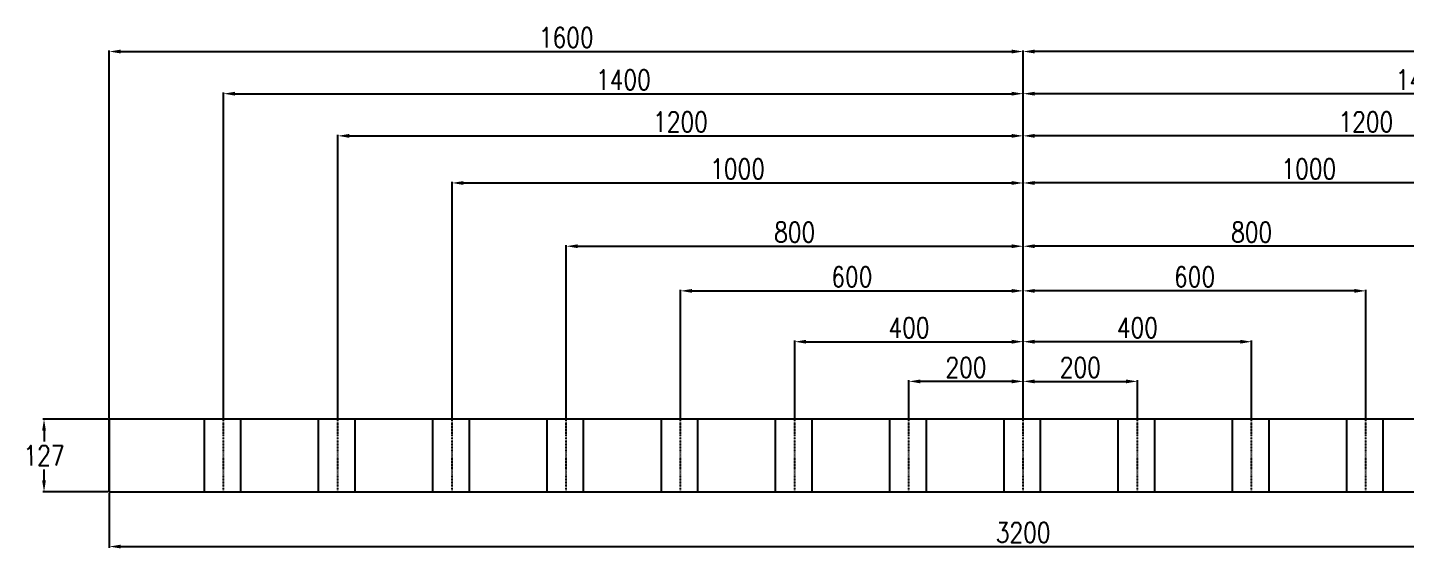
# Model space of a CAD drawing. Header units: millimetres. Extents: x 1541 to 289025, y -12015 to 47026.
# Drawn here: x 2113 to 4525, y 9396 to 10308 of the extents above; entities that cross this region are included whole.
import ezdxf

# ---------------------------------------------------------------- set-up
doc = ezdxf.new("R2010")
doc.units = ezdxf.units.MM
doc.header["$LTSCALE"] = 0.1
doc.linetypes.add('DASHDOT', pattern=[25.4, 12.7, -6.35, 0, -6.35])
for name, color, linetype in [('COTAS', 8, 'Continuous'), ('EJE PERNOS', 1, 'DASHDOT'), ('PERNOS', 3, 'Continuous'), ('PLATINA', 5, 'Continuous')]:
    doc.layers.add(name, color=color, linetype=linetype)
doc.styles.add('CNI_COTAS', font='romans.shx', dxfattribs={"width": 0.8})
doc.dimstyles.new('1.2', dxfattribs={"dimscale": 0, "dimtxt": 35, "dimasz": 20, "dimexe": 2, "dimexo": 2, "dimgap": 7, "dimtad": 1, "dimdec": 0, "dimzin": 4, "dimdsep": 46, "dimtxsty": 'CNI_COTAS', "dimcen": 0, "dimclrd": 256, "dimclrt": 3, "dimadec": 0, "dimazin": 0, "dimtfac": 1, "dimtdec": 0, "dimtmove": 2, "dimatfit": 0, "dimfxl": 0.05, "dimtolj": 1, "dimtzin": 0, "dimarcsym": 1})

# ---------------------------------------------------------------- blocks, each defined once
blk = doc.blocks.new('*D1872')
at = {"layer": 'COTAS', "color": 0, "lineweight": -2, "transparency": 16777216}
for p, q in [((2254.1, 9622.4), (2139.8, 9622.4)), ((2254.1, 9495.4), (2139.8, 9495.4))]:
    blk.add_line(p, q, dxfattribs=at)
at = {"layer": 'COTAS', "lineweight": -2, "transparency": 16777216}
for p, q in [((2141.8, 9602.4), (2141.8, 9583.4)), ((2141.8, 9515.4), (2141.8, 9534.4))]:
    blk.add_line(p, q, dxfattribs=at)
at = {"layer": 'COTAS', "transparency": 16777216}
for points in [[(2138.5, 9602.4), (2145.1, 9602.4), (2141.8, 9622.4)], [(2138.5, 9515.4), (2145.1, 9515.4), (2141.8, 9495.4)]]:
    blk.add_solid(points, dxfattribs=at)
at = {"layer": 'Defpoints', "color": 0, "transparency": 16777216}
for p in [(2141.8, 9622.4), (2256.1, 9622.4), (2256.1, 9495.4)]:
    blk.add_point(p, dxfattribs=at)
at = {"layer": 'COTAS', "color": 3, "transparency": 16777216, "insert": (2141.8, 9558.9), "char_height": 35, "attachment_point": 5, "rotation": 0.2, "style": 'CNI_COTAS'}
blk.add_mtext('\\A1;127', dxfattribs=at)
blk = doc.blocks.new('*D1873')
at = {"layer": 'COTAS', "color": 0, "lineweight": -2, "transparency": 16777216}
for p, q in [((2256.1, 9493.4), (2256.1, 9397.4)), ((5456.1, 9493.4), (5456.1, 9397.4))]:
    blk.add_line(p, q, dxfattribs=at)
at = {"layer": 'COTAS', "lineweight": -2, "transparency": 16777216}
blk.add_line((2276.1, 9399.4), (5436.1, 9399.4), dxfattribs=at)
at = {"layer": 'COTAS', "transparency": 16777216}
for points in [[(2276.1, 9402.8), (2276.1, 9396.1), (2256.1, 9399.4)], [(5436.1, 9402.8), (5436.1, 9396.1), (5456.1, 9399.4)]]:
    blk.add_solid(points, dxfattribs=at)
at = {"layer": 'Defpoints', "color": 0, "transparency": 16777216}
for p in [(2256.1, 9495.4), (5456.1, 9495.4), (5456.1, 9399.4)]:
    blk.add_point(p, dxfattribs=at)
at = {"layer": 'COTAS', "color": 3, "transparency": 16777216, "insert": (3856.1, 9423.9), "char_height": 35, "attachment_point": 5, "style": 'CNI_COTAS'}
blk.add_mtext('\\A1;3200', dxfattribs=at)
blk = doc.blocks.new('*D1862')
at = {"layer": 'COTAS', "color": 0, "lineweight": -2, "transparency": 16777216}
for p, q in [((3856.1, 9624.4), (3856.1, 9690.7)), ((4056.1, 9624.4), (4056.1, 9690.7))]:
    blk.add_line(p, q, dxfattribs=at)
at = {"layer": 'COTAS', "lineweight": -2, "transparency": 16777216}
blk.add_line((3876.1, 9688.7), (4036.1, 9688.7), dxfattribs=at)
at = {"layer": 'COTAS', "transparency": 16777216}
for points in [[(3876.1, 9692), (3876.1, 9685.3), (3856.1, 9688.7)], [(4036.1, 9692), (4036.1, 9685.3), (4056.1, 9688.7)]]:
    blk.add_solid(points, dxfattribs=at)
at = {"layer": 'Defpoints', "color": 0, "transparency": 16777216}
for p in [(4056.1, 9688.7), (3856.1, 9622.4), (4056.1, 9622.4)]:
    blk.add_point(p, dxfattribs=at)
at = {"layer": 'COTAS', "color": 3, "transparency": 16777216, "insert": (3956.1, 9713.2), "char_height": 35, "attachment_point": 5, "style": 'CNI_COTAS'}
blk.add_mtext('\\A1;200', dxfattribs=at)
blk = doc.blocks.new('*D1863')
at = {"layer": 'COTAS', "color": 0, "lineweight": -2, "transparency": 16777216}
for p, q in [((3856.1, 9624.4), (3856.1, 9760.2)), ((4256.1, 9624.4), (4256.1, 9760.2))]:
    blk.add_line(p, q, dxfattribs=at)
at = {"layer": 'COTAS', "lineweight": -2, "transparency": 16777216}
blk.add_line((4236.1, 9758.2), (3876.1, 9758.2), dxfattribs=at)
at = {"layer": 'COTAS', "transparency": 16777216}
for points in [[(3876.1, 9761.5), (3876.1, 9754.8), (3856.1, 9758.2)], [(4236.1, 9761.5), (4236.1, 9754.8), (4256.1, 9758.2)]]:
    blk.add_solid(points, dxfattribs=at)
at = {"layer": 'Defpoints', "color": 0, "transparency": 16777216}
for p in [(3856.1, 9758.2), (3856.1, 9622.4), (4256.1, 9622.4)]:
    blk.add_point(p, dxfattribs=at)
at = {"layer": 'COTAS', "color": 3, "transparency": 16777216, "insert": (4056.1, 9782.7), "char_height": 35, "attachment_point": 5, "style": 'CNI_COTAS'}
blk.add_mtext('\\A1;400', dxfattribs=at)
blk = doc.blocks.new('*D1864')
at = {"layer": 'COTAS', "color": 0, "lineweight": -2, "transparency": 16777216}
for p, q in [((3856.1, 9624.4), (3856.1, 9849.2)), ((4456.1, 9624.4), (4456.1, 9849.2))]:
    blk.add_line(p, q, dxfattribs=at)
at = {"layer": 'COTAS', "lineweight": -2, "transparency": 16777216}
blk.add_line((4436.1, 9847.2), (3876.1, 9847.2), dxfattribs=at)
at = {"layer": 'COTAS', "transparency": 16777216}
for points in [[(3876.1, 9850.5), (3876.1, 9843.9), (3856.1, 9847.2)], [(4436.1, 9850.5), (4436.1, 9843.9), (4456.1, 9847.2)]]:
    blk.add_solid(points, dxfattribs=at)
at = {"layer": 'Defpoints', "color": 0, "transparency": 16777216}
for p in [(3856.1, 9847.2), (3856.1, 9622.4), (4456.1, 9622.4)]:
    blk.add_point(p, dxfattribs=at)
at = {"layer": 'COTAS', "color": 3, "transparency": 16777216, "insert": (4156.1, 9871.7), "char_height": 35, "attachment_point": 5, "style": 'CNI_COTAS'}
blk.add_mtext('\\A1;600', dxfattribs=at)
blk = doc.blocks.new('*D1865')
at = {"layer": 'COTAS', "color": 0, "lineweight": -2, "transparency": 16777216}
for p, q in [((3856.1, 9624.4), (3856.1, 9927.4)), ((4656.1, 9624.4), (4656.1, 9927.4))]:
    blk.add_line(p, q, dxfattribs=at)
at = {"layer": 'COTAS', "lineweight": -2, "transparency": 16777216}
blk.add_line((4636.1, 9925.4), (3876.1, 9925.4), dxfattribs=at)
at = {"layer": 'COTAS', "transparency": 16777216}
for points in [[(3876.1, 9928.7), (3876.1, 9922.1), (3856.1, 9925.4)], [(4636.1, 9928.7), (4636.1, 9922.1), (4656.1, 9925.4)]]:
    blk.add_solid(points, dxfattribs=at)
at = {"layer": 'Defpoints', "color": 0, "transparency": 16777216}
for p in [(3856.1, 9925.4), (3856.1, 9622.4), (4656.1, 9622.4)]:
    blk.add_point(p, dxfattribs=at)
at = {"layer": 'COTAS', "color": 3, "transparency": 16777216, "insert": (4256.1, 9949.9), "char_height": 35, "attachment_point": 5, "style": 'CNI_COTAS'}
blk.add_mtext('\\A1;800', dxfattribs=at)
blk = doc.blocks.new('*D1866')
at = {"layer": 'COTAS', "color": 0, "lineweight": -2, "transparency": 16777216}
for p, q in [((3856.1, 9624.4), (3856.1, 10038.2)), ((4856.1, 9624.4), (4856.1, 10038.2))]:
    blk.add_line(p, q, dxfattribs=at)
at = {"layer": 'COTAS', "lineweight": -2, "transparency": 16777216}
blk.add_line((4836.1, 10036.2), (3876.1, 10036.2), dxfattribs=at)
at = {"layer": 'COTAS', "transparency": 16777216}
for points in [[(3876.1, 10039.5), (3876.1, 10032.8), (3856.1, 10036.2)], [(4836.1, 10039.5), (4836.1, 10032.8), (4856.1, 10036.2)]]:
    blk.add_solid(points, dxfattribs=at)
at = {"layer": 'Defpoints', "color": 0, "transparency": 16777216}
for p in [(3856.1, 10036.2), (3856.1, 9622.4), (4856.1, 9622.4)]:
    blk.add_point(p, dxfattribs=at)
at = {"layer": 'COTAS', "color": 3, "transparency": 16777216, "insert": (4356.1, 10060.7), "char_height": 35, "attachment_point": 5, "style": 'CNI_COTAS'}
blk.add_mtext('\\A1;1000', dxfattribs=at)
blk = doc.blocks.new('*D1867')
at = {"layer": 'COTAS', "color": 0, "lineweight": -2, "transparency": 16777216}
for p, q in [((3856.1, 9624.4), (3856.1, 10120.7)), ((5056.1, 9624.4), (5056.1, 10120.7))]:
    blk.add_line(p, q, dxfattribs=at)
at = {"layer": 'COTAS', "lineweight": -2, "transparency": 16777216}
blk.add_line((5036.1, 10118.7), (3876.1, 10118.7), dxfattribs=at)
at = {"layer": 'COTAS', "transparency": 16777216}
for points in [[(3876.1, 10122), (3876.1, 10115.3), (3856.1, 10118.7)], [(5036.1, 10122), (5036.1, 10115.3), (5056.1, 10118.7)]]:
    blk.add_solid(points, dxfattribs=at)
at = {"layer": 'Defpoints', "color": 0, "transparency": 16777216}
for p in [(3856.1, 10118.7), (3856.1, 9622.4), (5056.1, 9622.4)]:
    blk.add_point(p, dxfattribs=at)
at = {"layer": 'COTAS', "color": 3, "transparency": 16777216, "insert": (4456.1, 10143.2), "char_height": 35, "attachment_point": 5, "style": 'CNI_COTAS'}
blk.add_mtext('\\A1;1200', dxfattribs=at)
blk = doc.blocks.new('*D1868')
at = {"layer": 'COTAS', "color": 0, "lineweight": -2, "transparency": 16777216}
for p, q in [((3856.1, 9624.4), (3856.1, 10194.5)), ((5256.1, 9624.4), (5256.1, 10194.5))]:
    blk.add_line(p, q, dxfattribs=at)
at = {"layer": 'COTAS', "lineweight": -2, "transparency": 16777216}
blk.add_line((5236.1, 10192.5), (3876.1, 10192.5), dxfattribs=at)
at = {"layer": 'COTAS', "transparency": 16777216}
for points in [[(3876.1, 10195.9), (3876.1, 10189.2), (3856.1, 10192.5)], [(5236.1, 10195.9), (5236.1, 10189.2), (5256.1, 10192.5)]]:
    blk.add_solid(points, dxfattribs=at)
at = {"layer": 'Defpoints', "color": 0, "transparency": 16777216}
for p in [(3856.1, 10192.5), (3856.1, 9622.4), (5256.1, 9622.4)]:
    blk.add_point(p, dxfattribs=at)
at = {"layer": 'COTAS', "color": 3, "transparency": 16777216, "insert": (4556.1, 10217), "char_height": 35, "attachment_point": 5, "style": 'CNI_COTAS'}
blk.add_mtext('\\A1;1400', dxfattribs=at)
blk = doc.blocks.new('*D1869')
at = {"layer": 'COTAS', "color": 0, "lineweight": -2, "transparency": 16777216}
for p, q in [((3856.1, 9624.4), (3856.1, 10268.4)), ((5456.1, 9624.4), (5456.1, 10268.4))]:
    blk.add_line(p, q, dxfattribs=at)
at = {"layer": 'COTAS', "lineweight": -2, "transparency": 16777216}
blk.add_line((5436.1, 10266.4), (3876.1, 10266.4), dxfattribs=at)
at = {"layer": 'COTAS', "transparency": 16777216}
for points in [[(3876.1, 10269.7), (3876.1, 10263), (3856.1, 10266.4)], [(5436.1, 10269.7), (5436.1, 10263), (5456.1, 10266.4)]]:
    blk.add_solid(points, dxfattribs=at)
at = {"layer": 'Defpoints', "color": 0, "transparency": 16777216}
for p in [(3856.1, 10266.4), (3856.1, 9622.4), (5456.1, 9622.4)]:
    blk.add_point(p, dxfattribs=at)
at = {"layer": 'COTAS', "color": 3, "transparency": 16777216, "insert": (4656.1, 10290.9), "char_height": 35, "attachment_point": 5, "style": 'CNI_COTAS'}
blk.add_mtext('\\A1;1600', dxfattribs=at)
blk = doc.blocks.new('*D1450')
at = {"layer": 'COTAS', "color": 0, "lineweight": -2, "transparency": 16777216}
for p, q in [((3656.1, 9624.4), (3656.1, 9690.7)), ((3856.1, 9624.4), (3856.1, 9690.7))]:
    blk.add_line(p, q, dxfattribs=at)
at = {"layer": 'COTAS', "lineweight": -2, "transparency": 16777216}
blk.add_line((3836.1, 9688.7), (3676.1, 9688.7), dxfattribs=at)
at = {"layer": 'COTAS', "transparency": 16777216}
for points in [[(3676.1, 9692), (3676.1, 9685.3), (3656.1, 9688.7)], [(3836.1, 9692), (3836.1, 9685.3), (3856.1, 9688.7)]]:
    blk.add_solid(points, dxfattribs=at)
at = {"layer": 'Defpoints', "color": 0, "transparency": 16777216}
for p in [(3656.1, 9688.7), (3656.1, 9622.4), (3856.1, 9622.4)]:
    blk.add_point(p, dxfattribs=at)
at = {"layer": 'COTAS', "color": 3, "transparency": 16777216, "insert": (3756.1, 9713.2), "char_height": 35, "attachment_point": 5, "style": 'CNI_COTAS'}
blk.add_mtext('\\A1;200', dxfattribs=at)
blk = doc.blocks.new('*D1451')
at = {"layer": 'COTAS', "color": 0, "lineweight": -2, "transparency": 16777216}
for p, q in [((3456.1, 9624.4), (3456.1, 9760.2)), ((3856.1, 9624.4), (3856.1, 9760.2))]:
    blk.add_line(p, q, dxfattribs=at)
at = {"layer": 'COTAS', "lineweight": -2, "transparency": 16777216}
blk.add_line((3476.1, 9758.2), (3836.1, 9758.2), dxfattribs=at)
at = {"layer": 'COTAS', "transparency": 16777216}
for points in [[(3476.1, 9761.5), (3476.1, 9754.8), (3456.1, 9758.2)], [(3836.1, 9761.5), (3836.1, 9754.8), (3856.1, 9758.2)]]:
    blk.add_solid(points, dxfattribs=at)
at = {"layer": 'Defpoints', "color": 0, "transparency": 16777216}
for p in [(3856.1, 9758.2), (3456.1, 9622.4), (3856.1, 9622.4)]:
    blk.add_point(p, dxfattribs=at)
at = {"layer": 'COTAS', "color": 3, "transparency": 16777216, "insert": (3656.1, 9782.7), "char_height": 35, "attachment_point": 5, "style": 'CNI_COTAS'}
blk.add_mtext('\\A1;400', dxfattribs=at)
blk = doc.blocks.new('*D1452')
at = {"layer": 'COTAS', "color": 0, "lineweight": -2, "transparency": 16777216}
for p, q in [((3256.1, 9624.4), (3256.1, 9849.2)), ((3856.1, 9624.4), (3856.1, 9849.2))]:
    blk.add_line(p, q, dxfattribs=at)
at = {"layer": 'COTAS', "lineweight": -2, "transparency": 16777216}
blk.add_line((3276.1, 9847.2), (3836.1, 9847.2), dxfattribs=at)
at = {"layer": 'COTAS', "transparency": 16777216}
for points in [[(3276.1, 9850.5), (3276.1, 9843.9), (3256.1, 9847.2)], [(3836.1, 9850.5), (3836.1, 9843.9), (3856.1, 9847.2)]]:
    blk.add_solid(points, dxfattribs=at)
at = {"layer": 'Defpoints', "color": 0, "transparency": 16777216}
for p in [(3856.1, 9847.2), (3256.1, 9622.4), (3856.1, 9622.4)]:
    blk.add_point(p, dxfattribs=at)
at = {"layer": 'COTAS', "color": 3, "transparency": 16777216, "insert": (3556.1, 9871.7), "char_height": 35, "attachment_point": 5, "style": 'CNI_COTAS'}
blk.add_mtext('\\A1;600', dxfattribs=at)
blk = doc.blocks.new('*D1453')
at = {"layer": 'COTAS', "color": 0, "lineweight": -2, "transparency": 16777216}
for p, q in [((3056.1, 9624.4), (3056.1, 9927.4)), ((3856.1, 9624.4), (3856.1, 9927.4))]:
    blk.add_line(p, q, dxfattribs=at)
at = {"layer": 'COTAS', "lineweight": -2, "transparency": 16777216}
blk.add_line((3076.1, 9925.4), (3836.1, 9925.4), dxfattribs=at)
at = {"layer": 'COTAS', "transparency": 16777216}
for points in [[(3076.1, 9928.7), (3076.1, 9922.1), (3056.1, 9925.4)], [(3836.1, 9928.7), (3836.1, 9922.1), (3856.1, 9925.4)]]:
    blk.add_solid(points, dxfattribs=at)
at = {"layer": 'Defpoints', "color": 0, "transparency": 16777216}
for p in [(3856.1, 9925.4), (3056.1, 9622.4), (3856.1, 9622.4)]:
    blk.add_point(p, dxfattribs=at)
at = {"layer": 'COTAS', "color": 3, "transparency": 16777216, "insert": (3456.1, 9949.9), "char_height": 35, "attachment_point": 5, "style": 'CNI_COTAS'}
blk.add_mtext('\\A1;800', dxfattribs=at)
blk = doc.blocks.new('*D1454')
at = {"layer": 'COTAS', "color": 0, "lineweight": -2, "transparency": 16777216}
for p, q in [((2856.1, 9624.4), (2856.1, 10038.2)), ((3856.1, 9624.4), (3856.1, 10038.2))]:
    blk.add_line(p, q, dxfattribs=at)
at = {"layer": 'COTAS', "lineweight": -2, "transparency": 16777216}
blk.add_line((2876.1, 10036.2), (3836.1, 10036.2), dxfattribs=at)
at = {"layer": 'COTAS', "transparency": 16777216}
for points in [[(2876.1, 10039.5), (2876.1, 10032.8), (2856.1, 10036.2)], [(3836.1, 10039.5), (3836.1, 10032.8), (3856.1, 10036.2)]]:
    blk.add_solid(points, dxfattribs=at)
at = {"layer": 'Defpoints', "color": 0, "transparency": 16777216}
for p in [(3856.1, 10036.2), (2856.1, 9622.4), (3856.1, 9622.4)]:
    blk.add_point(p, dxfattribs=at)
at = {"layer": 'COTAS', "color": 3, "transparency": 16777216, "insert": (3356.1, 10060.7), "char_height": 35, "attachment_point": 5, "style": 'CNI_COTAS'}
blk.add_mtext('\\A1;1000', dxfattribs=at)
blk = doc.blocks.new('*D1455')
at = {"layer": 'COTAS', "color": 0, "lineweight": -2, "transparency": 16777216}
for p, q in [((2656.1, 9624.4), (2656.1, 10120.7)), ((3856.1, 9624.4), (3856.1, 10120.7))]:
    blk.add_line(p, q, dxfattribs=at)
at = {"layer": 'COTAS', "lineweight": -2, "transparency": 16777216}
blk.add_line((2676.1, 10118.7), (3836.1, 10118.7), dxfattribs=at)
at = {"layer": 'COTAS', "transparency": 16777216}
for points in [[(2676.1, 10122), (2676.1, 10115.3), (2656.1, 10118.7)], [(3836.1, 10122), (3836.1, 10115.3), (3856.1, 10118.7)]]:
    blk.add_solid(points, dxfattribs=at)
at = {"layer": 'Defpoints', "color": 0, "transparency": 16777216}
for p in [(3856.1, 10118.7), (2656.1, 9622.4), (3856.1, 9622.4)]:
    blk.add_point(p, dxfattribs=at)
at = {"layer": 'COTAS', "color": 3, "transparency": 16777216, "insert": (3256.1, 10143.2), "char_height": 35, "attachment_point": 5, "style": 'CNI_COTAS'}
blk.add_mtext('\\A1;1200', dxfattribs=at)
blk = doc.blocks.new('*D1456')
at = {"layer": 'COTAS', "color": 0, "lineweight": -2, "transparency": 16777216}
for p, q in [((2456.1, 9624.4), (2456.1, 10194.5)), ((3856.1, 9624.4), (3856.1, 10194.5))]:
    blk.add_line(p, q, dxfattribs=at)
at = {"layer": 'COTAS', "lineweight": -2, "transparency": 16777216}
blk.add_line((2476.1, 10192.5), (3836.1, 10192.5), dxfattribs=at)
at = {"layer": 'COTAS', "transparency": 16777216}
for points in [[(2476.1, 10195.9), (2476.1, 10189.2), (2456.1, 10192.5)], [(3836.1, 10195.9), (3836.1, 10189.2), (3856.1, 10192.5)]]:
    blk.add_solid(points, dxfattribs=at)
at = {"layer": 'Defpoints', "color": 0, "transparency": 16777216}
for p in [(3856.1, 10192.5), (2456.1, 9622.4), (3856.1, 9622.4)]:
    blk.add_point(p, dxfattribs=at)
at = {"layer": 'COTAS', "color": 3, "transparency": 16777216, "insert": (3156.1, 10217), "char_height": 35, "attachment_point": 5, "style": 'CNI_COTAS'}
blk.add_mtext('\\A1;1400', dxfattribs=at)
blk = doc.blocks.new('*D1457')
at = {"layer": 'COTAS', "color": 0, "lineweight": -2, "transparency": 16777216}
for p, q in [((2256.1, 9624.4), (2256.1, 10268.4)), ((3856.1, 9624.4), (3856.1, 10268.4))]:
    blk.add_line(p, q, dxfattribs=at)
at = {"layer": 'COTAS', "lineweight": -2, "transparency": 16777216}
blk.add_line((2276.1, 10266.4), (3836.1, 10266.4), dxfattribs=at)
at = {"layer": 'COTAS', "transparency": 16777216}
for points in [[(2276.1, 10269.7), (2276.1, 10263), (2256.1, 10266.4)], [(3836.1, 10269.7), (3836.1, 10263), (3856.1, 10266.4)]]:
    blk.add_solid(points, dxfattribs=at)
at = {"layer": 'Defpoints', "color": 0, "transparency": 16777216}
for p in [(3856.1, 10266.4), (2256.1, 9622.4), (3856.1, 9622.4)]:
    blk.add_point(p, dxfattribs=at)
at = {"layer": 'COTAS', "color": 3, "transparency": 16777216, "insert": (3056.1, 10290.9), "char_height": 35, "attachment_point": 5, "style": 'CNI_COTAS'}
blk.add_mtext('\\A1;1600', dxfattribs=at)
blk = doc.blocks.new('A$C7c6421ae')
at = {"layer": 'EJE PERNOS'}
for p, q in [((2456.1, 9495.4), (2456.1, 9622.4)), ((2656.1, 9495.4), (2656.1, 9622.4)), ((2856.1, 9495.4), (2856.1, 9622.4)), ((3056.1, 9495.4), (3056.1, 9622.4)), ((3256.1, 9495.4), (3256.1, 9622.4)), ((3456.1, 9495.4), (3456.1, 9622.4)), ((3656.1, 9495.4), (3656.1, 9622.4)), ((4056.1, 9495.4), (4056.1, 9622.4)), ((4256.1, 9495.4), (4256.1, 9622.4)), ((4456.1, 9495.4), (4456.1, 9622.4))]:
    blk.add_line(p, q, dxfattribs=at)
at = {"layer": 'EJE PERNOS', "color": 4}
blk.add_line((3856.1, 9495.4), (3856.1, 9622.4), dxfattribs=at)
at = {"layer": 'PERNOS', "ltscale": 3}
for p, q in [((2256.1, 9495.4), (2256.1, 9622.4)), ((2422.6, 9495.4), (2422.6, 9622.4)), ((2486.6, 9495.4), (2486.6, 9622.4)), ((2622.6, 9495.4), (2622.6, 9622.4)), ((2686.6, 9495.4), (2686.6, 9622.4)), ((2822.6, 9495.4), (2822.6, 9622.4)), ((2886.6, 9495.4), (2886.6, 9622.4)), ((3022.6, 9495.4), (3022.6, 9622.4)), ((3086.6, 9495.4), (3086.6, 9622.4)), ((3222.6, 9495.4), (3222.6, 9622.4)), ((3286.6, 9495.4), (3286.6, 9622.4)), ((3422.6, 9495.4), (3422.6, 9622.4)), ((3486.6, 9495.4), (3486.6, 9622.4)), ((3622.6, 9495.4), (3622.6, 9622.4)), ((3686.6, 9495.4), (3686.6, 9622.4)), ((3822.6, 9495.4), (3822.6, 9622.4)), ((3886.6, 9495.4), (3886.6, 9622.4)), ((4022.6, 9495.4), (4022.6, 9622.4)), ((4086.6, 9495.4), (4086.6, 9622.4)), ((4222.6, 9495.4), (4222.6, 9622.4)), ((4286.6, 9495.4), (4286.6, 9622.4)), ((4422.6, 9495.4), (4422.6, 9622.4)), ((4486.6, 9495.4), (4486.6, 9622.4))]:
    blk.add_line(p, q, dxfattribs=at)
at = {"layer": 'PLATINA', "linetype": 'Continuous'}
blk.add_lwpolyline([(2256.1, 9495.4), (5456.1, 9495.4), (5456.1, 9622.4), (2256.1, 9622.4)], close=True, dxfattribs=at)
at = {"layer": 'COTAS'}
for base, p1, p2, picture, middle in [((3856.1, 10266.4), (2256.1, 9622.4), (3856.1, 9622.4), '*D1457', (3056.1, 10290.9)), ((3856.1, 10192.5), (2456.1, 9622.4), (3856.1, 9622.4), '*D1456', (3156.1, 10217)), ((3856.1, 10118.7), (2656.1, 9622.4), (3856.1, 9622.4), '*D1455', (3256.1, 10143.2)), ((3856.1, 10036.2), (2856.1, 9622.4), (3856.1, 9622.4), '*D1454', (3356.1, 10060.7)), ((3856.1, 9925.4), (3056.1, 9622.4), (3856.1, 9622.4), '*D1453', (3456.1, 9949.9)), ((3856.1, 9847.2), (3256.1, 9622.4), (3856.1, 9622.4), '*D1452', (3556.1, 9871.7)), ((3856.1, 9758.2), (3456.1, 9622.4), (3856.1, 9622.4), '*D1451', (3656.1, 9782.7)), ((3656.1, 9688.7), (3856.1, 9622.4), (3656.1, 9622.4), '*D1450', (3756.1, 9713.2))]:
    dim = blk.add_linear_dim(base=base, p1=p1, p2=p2, angle=180, dimstyle='1.2', override={"dimscale": 1}, dxfattribs=at)
    dim.commit()
    dim.dimension.update_dxf_attribs({"geometry": picture, "text_midpoint": middle})
for base, p1, p2, picture, middle in [((3856.1, 10266.4), (5456.1, 9622.4), (3856.1, 9622.4), '*D1869', (4656.1, 10290.9)), ((3856.1, 10192.5), (5256.1, 9622.4), (3856.1, 9622.4), '*D1868', (4556.1, 10217)), ((3856.1, 10118.7), (5056.1, 9622.4), (3856.1, 9622.4), '*D1867', (4456.1, 10143.2)), ((3856.1, 10036.2), (4856.1, 9622.4), (3856.1, 9622.4), '*D1866', (4356.1, 10060.7)), ((3856.1, 9925.4), (4656.1, 9622.4), (3856.1, 9622.4), '*D1865', (4256.1, 9949.9)), ((3856.1, 9847.2), (4456.1, 9622.4), (3856.1, 9622.4), '*D1864', (4156.1, 9871.7)), ((3856.1, 9758.2), (4256.1, 9622.4), (3856.1, 9622.4), '*D1863', (4056.1, 9782.7)), ((4056.1, 9688.7), (3856.1, 9622.4), (4056.1, 9622.4), '*D1862', (3956.1, 9713.2)), ((5456.1, 9399.4), (2256.1, 9495.4), (5456.1, 9495.4), '*D1873', (3856.1, 9423.9))]:
    dim = blk.add_linear_dim(base=base, p1=p1, p2=p2, dimstyle='1.2', override={"dimscale": 1}, dxfattribs=at)
    dim.commit()
    dim.dimension.update_dxf_attribs({"geometry": picture, "text_midpoint": middle})
dim = blk.add_linear_dim(base=(2141.8, 9622.4), p1=(2256.1, 9495.4), p2=(2256.1, 9622.4), angle=90, dimstyle='1.2', override={"dimscale": 1}, dxfattribs=at)
dim.commit()
dim.dimension.update_dxf_attribs({"geometry": '*D1872', "text_midpoint": (2141.8, 9558.9), "text_rotation": 0.2})

msp = doc.modelspace()

# ---------------------------------------------------------------- block references
at = {"layer": 'COTAS'}
msp.add_blockref('A$C7c6421ae', (0, 0), dxfattribs=at)

doc.saveas('drawing.dxf')
